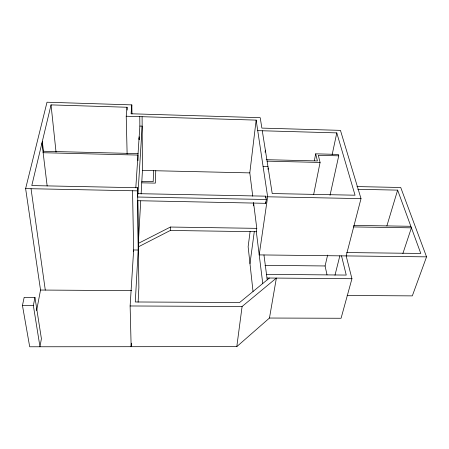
<?xml version="1.0" encoding="UTF-8"?>
<svg xmlns="http://www.w3.org/2000/svg" width="449" height="449" viewBox="0 0 449 449"><rect width="100%" height="100%" fill="white"/><g stroke="black" fill="none" stroke-linecap="round" stroke-linejoin="round"><path stroke-width="0.67" d="M138.371 246.849L170.339 230.455L170.435 227.037L256.783 228.35L256.323 231.723L262.76 283.504M155.764 170.749L155.348 183.119L141.744 182.833M153.597 170.699L153.188 181.671L141.822 181.43M138.112 302.171L138.876 287.5L137.798 201.029M140.722 200.933L138.326 243.397L170.435 227.037M141.115 193.974L142.445 170.446L142.092 116.701M127.118 110.039L127.05 107.255L51.04 104.892L31.789 185.572L137.635 187.733L138.191 250.026L135.278 301.975L239.603 302.514L269.439 278.015M131.349 343.199L131.147 346.701L130.126 305.971L133.65 249.975L138.191 250.026M137.562 200.692L265.786 203.324L266.341 199.496L265.853 196.168L137.708 193.654L137.501 197.021L266.341 199.496M137.972 194.086L142.153 126.124L139.869 126.062L139.785 116.633M135.806 187.766L139.869 126.062M36.61 310.596L40.539 290.043L25.621 188.614L47.01 102.22L131.821 104.886L131.074 113.771L260.218 117.677L261.868 128.1L340.454 130.367L361.007 198.621L346.162 255.913L351.943 278.722L341.072 318.262L269.467 318.038L236.803 346.617L29.701 346.78L22.45 305.472L24.167 297.361L34.949 297.423L41.403 338.698L39.972 346.768L33.355 305.522L34.949 297.423M127.129 154.013L126.22 116.229L127.05 107.255M252.736 196.179L249.807 172.887L256.149 120.113L126.22 116.229M250.11 231.488L248.134 246.731L253.023 291.491M253.427 205.855L253.696 203.773M236.803 346.617L242.095 306.493L276.376 278.077L269.467 318.038M249.981 263.614L254.314 231.426M265.095 152.228L265.365 150.207M267.986 169.391L268.182 168.005M265.578 198.082L265.853 196.168M256.149 120.113L267.643 196.797L259.202 254.903L426.55 256.85L412.317 295.88L347.139 295.47M314.356 160.669L315.675 153.839L338.344 154.417L338.742 155.82L330.032 195.309M313.621 194.658L320.081 162.443L318.302 155.303L338.742 155.82M332.153 154.686L336.789 132.887L257.726 130.637M42.307 141.508L43.48 151.262L43.138 152.722L137.961 155.073L138.023 160.619M327.024 274.861L325.076 265.96L327.624 255.105M334.971 275.243L339.842 255.829M386.864 225.937L397.629 190.129L357.786 189.298M402.871 253.528L411.413 227.828L353.425 226.925M22.45 305.472L33.355 305.522M130.126 305.971L242.095 306.493M40.539 290.043L131.624 290.649M266.987 277.998L351.943 278.722M264.961 265.342L325.076 265.96M266.51 274.35L346.246 275.069L341.515 255.857M346.701 252.551L420.78 253.449L397.629 190.129M170.339 230.455L256.323 231.723M353.7 225.387L410.852 226.296M25.621 188.614L137.439 190.853M267.643 196.797L361.007 198.621M356.933 186.571L400.727 187.497L426.55 256.85M263.08 166.366L267.941 166.478M142.445 170.446L249.807 172.887M43.48 151.262L138.056 153.62M266.184 159.687L317.421 160.944L315.675 153.839M267.104 161.152L320.081 162.443M336.789 132.887L355.047 195.203L272.223 193.547L262.289 130.766M265.595 201.994L265.786 203.324M31.037 188.72L45.287 290.071M263.956 254.953L267.228 279.834M253.522 202.392L256.783 228.35M41.959 142.962L47.156 185.987M51.04 104.892L56.046 152.144M132.545 190.752L133.673 251.35M131.821 104.886L131.984 113.995M137.635 187.733L137.725 194.956M139.162 136.76L139.19 139.549M139.072 138.124L139.089 139.521"/></g></svg>
